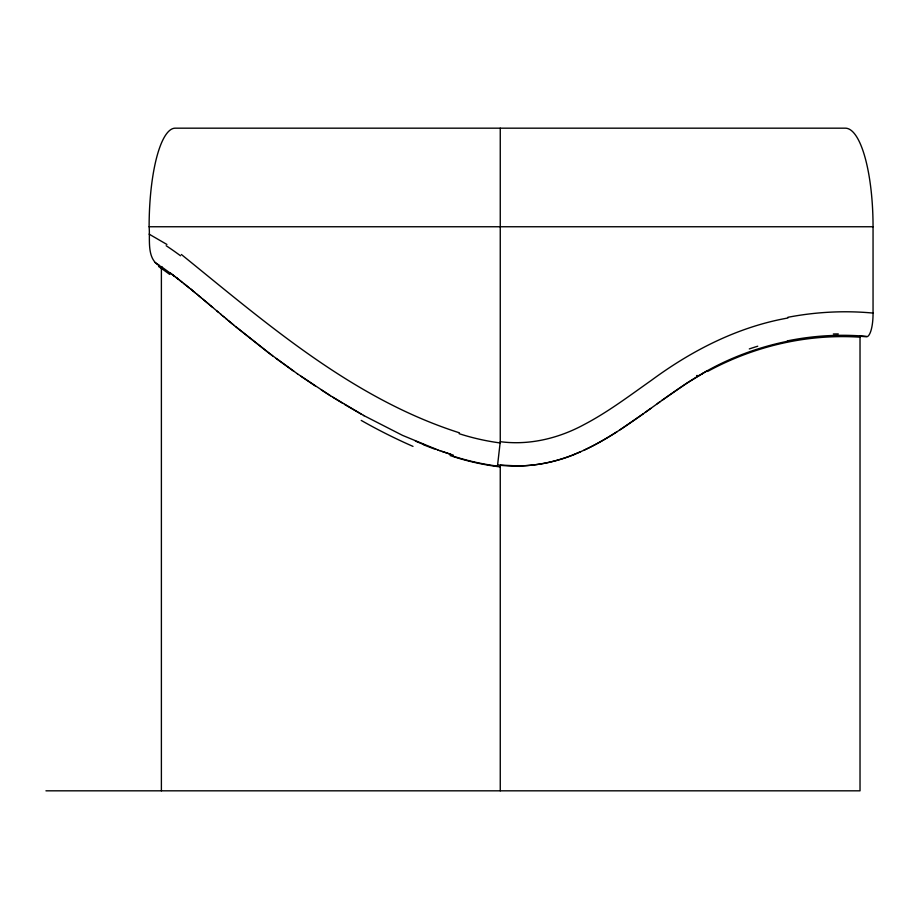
<?xml version="1.0" encoding="UTF-8"?>
<svg xmlns="http://www.w3.org/2000/svg" width="919" height="919" viewBox="0 0 919 919"><rect width="100%" height="100%" fill="white"/><g stroke="black" fill="none" stroke-linecap="round" stroke-linejoin="round"><path stroke-width="1.38" d="M161.388 790.822L161.388 266.705C145.914 260.203 150.325 239.985 149.119 226.752A98.574 26.123 90 0 1 175.242 128.178L845.319 128.178A98.574 27.731 -90 0 1 873.05 226.752L873.05 313.701A22.998 6.525 90 0 1 866.433 336.779L860.023 336.251L860.023 790.822L45.95 790.822M500.258 790.822L500.258 465.037L516.685 465.887M497.627 464.761L500.258 441.671L500.258 128.178M650.721 408.45L645.161 412.436M657.223 403.763L659.968 401.798M661.76 400.512L686.93 383.131L707.228 370.771M643.346 413.734L620.118 429.736M616.994 431.758C598.556 443.601 578.947 454.009 557.787 460.051A148.453 147.511 6.6 0 1 516.685 465.944M702.541 373.447C661.829 397.215 626.896 430.161 583.967 450.218M701.748 373.907C728.227 358.318 757.371 347.405 787.457 341.282M580.693 451.7L574.007 454.503M787.928 317.997C737.934 326.854 692.007 350.369 651.456 380.282C629.492 395.756 607.964 412.08 584.093 424.589C558.66 438.374 529.172 445.543 500.258 441.671M149.119 226.752L873.05 226.752M848.306 335.768L850.914 335.826M698.842 375.641L696.579 375.549M459.454 432.826C352.735 398.8 266.878 323.706 181.365 254.483M453.32 455.135L441.648 451.309M450.551 454.273L439.73 450.632M437.812 449.954L440.052 450.747M363.453 415.377L402.511 435.365L437.961 450M433.814 448.483L435.882 449.253M423.567 444.497L415.422 441.109M149.119 234.138L166.902 244.454M364.062 415.71L330.139 395.561L297.423 373.815M361.052 414.032L344.464 404.371M342.121 402.959L332.804 397.226M330.484 395.779L321.294 389.897M155.104 262.547L157.321 263.983M157.597 264.155L159.263 265.269M315.435 386.06L301.007 376.308M162.249 267.291L161.388 266.705L174.495 276.217M297.538 373.895L268.291 352.597L235.827 326.808M293.85 371.31L276.159 358.502M169.912 272.782L171.6 274.034M170.452 273.184L174.978 276.585M272.656 355.894L234.138 325.406M173.289 275.309L189.429 288.026M175.782 277.205L178.768 279.514M176.873 278.032L177.62 278.618M179.607 280.169L182.123 282.144M183.559 283.293L191.129 289.416M190.968 289.278L192.496 290.53M190.899 289.221L196.965 294.229M192.37 290.427L195.287 292.839M196.746 294.046L202.823 299.112M234.368 325.602L228.291 320.536M232.909 324.384L224.202 317.112M198.205 295.252L201.112 297.676M225.649 318.33L227.096 319.536M202.548 298.882L209.75 304.936M203.984 300.088L208.303 303.718M222.49 315.676L224.42 317.296M220.56 314.057L222.754 315.895M221.307 314.677L216.964 311.024M208.705 304.051L212.634 307.371M210.669 305.705L218.573 312.38M500.085 442.935A231.347 229.187 6.5 0 1 459.167 433.699M749.307 348.933A287.452 271.231 -54 0 1 757.738 346.21M833.338 333.988A287.452 271.231 -54 0 1 838.277 333.93M787.399 340.892A285.614 267.234 -49.1 0 1 866.491 336.365M707.561 371.471A283.845 266.832 -50.1 0 1 859.908 337.17M787.836 317.308A312.609 294 -48.6 0 1 873.142 313.08M497.443 466.128A250.221 247.831 6.3 0 1 452.987 456.123M574.053 454.618A156.598 155.759 4.7 0 1 497.593 465.025M158.585 266.499A286.464 257.182 62.2 0 1 169.693 274.425M166.178 245.718A312.506 290.461 66.5 0 1 180.526 255.781M500.028 466.886A247.831 245.155 5.7 0 1 450.115 455.537M433.722 448.713A391.701 378.743 9.8 0 1 423.475 444.727M412.999 446.393A536.191 515.306 10.9 0 1 361.224 420.408"/></g></svg>
